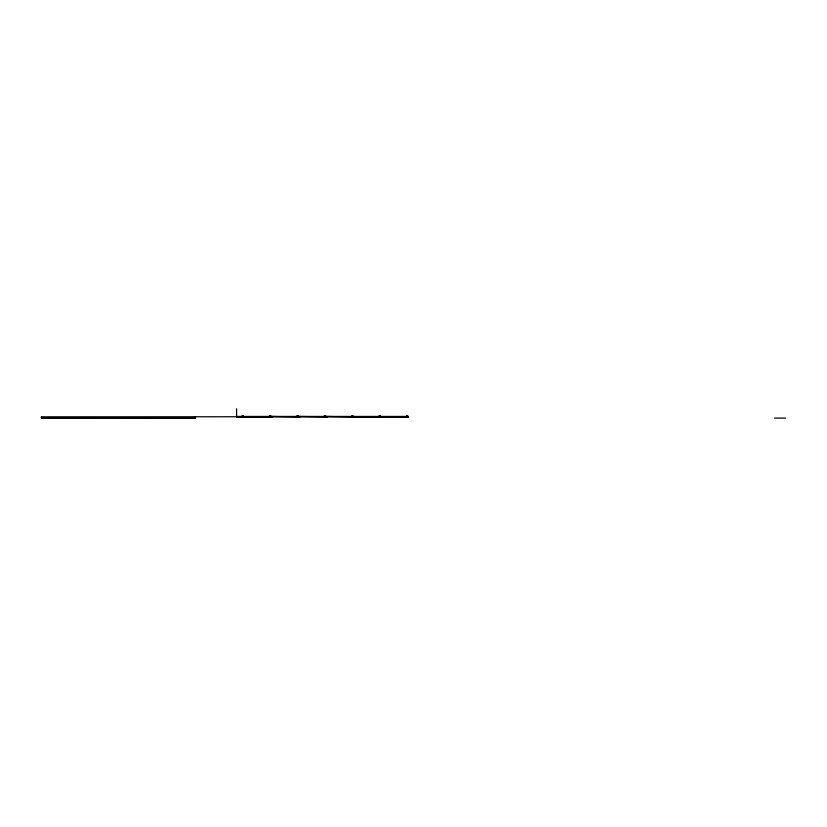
<?xml version="1.0" encoding="UTF-8"?>
<svg xmlns="http://www.w3.org/2000/svg" width="827" height="827" viewBox="0 0 827 827"><rect width="100%" height="100%" fill="white"/><g stroke="black" fill="none" stroke-linecap="round" stroke-linejoin="round"><path stroke-width="1.24" d="M195.234 416.818L195.234 418.214L41.35 418.09L41.35 416.818L242.652 416.756M195.193 418.152L195.1 416.818M241.991 417.325L243.572 417.325L243.572 416.188L241.991 416.188L241.991 417.325L243.572 417.325M241.991 416.188L243.572 416.188M269.406 416.188L270.987 416.188L270.987 417.325L269.406 417.325L269.406 416.188L270.987 416.188M269.406 417.325L270.987 417.325M296.79 416.188L298.371 416.188L298.371 417.325L296.79 417.325L296.79 416.188L298.371 416.188M296.79 417.325L298.371 417.325M324.174 417.325L325.755 417.325L325.755 416.188L324.174 416.188L324.174 417.325L325.755 417.325M324.174 416.188L325.755 416.188M351.558 417.325L353.139 417.325L353.139 416.188L351.558 416.188L351.558 417.325L353.139 417.325M351.558 416.188L353.139 416.188M378.931 417.325L380.513 417.325L380.513 416.188L378.931 416.188L378.931 417.325L380.513 417.325M378.931 416.188L380.513 416.188M406.315 417.325L407.897 417.325L407.897 416.188L406.315 416.188L406.315 417.325L407.897 417.325M406.315 416.188L407.897 416.188M270.946 416.922L272.848 416.818M298.33 416.922L300.232 416.818M325.714 416.922L327.616 416.818M236.605 416.446L407.897 416.446M242.9 416.756L270.078 416.756M270.326 416.756L297.451 416.756M297.71 416.756L324.835 416.756M325.094 416.756L352.219 416.756M352.467 416.756L379.603 416.756M379.851 416.756L406.977 416.756M407.235 416.756L407.897 416.756M236.605 416.922L241.991 416.953M269.406 416.953L243.572 416.922L245.464 416.818M296.79 416.922L270.946 416.446M324.174 416.922L298.33 416.446M351.558 416.953L325.714 416.446M378.931 416.953L353.098 416.922L354.99 416.818M406.315 416.922L380.472 416.922L382.374 416.818M241.991 417.077L243.572 417.077M269.406 417.077L270.987 417.077M296.79 417.077L298.371 417.077M324.174 417.077L325.755 417.077M351.558 417.077L353.139 417.077M378.931 417.077L380.513 417.077M406.315 417.077L407.897 417.077M41.536 417.893L195.234 417.893M774.589 418.09L785.65 418.09M236.605 408.786L236.605 416.953M194.914 416.818L194.914 418.059M41.536 416.818L41.536 418.214"/></g></svg>
